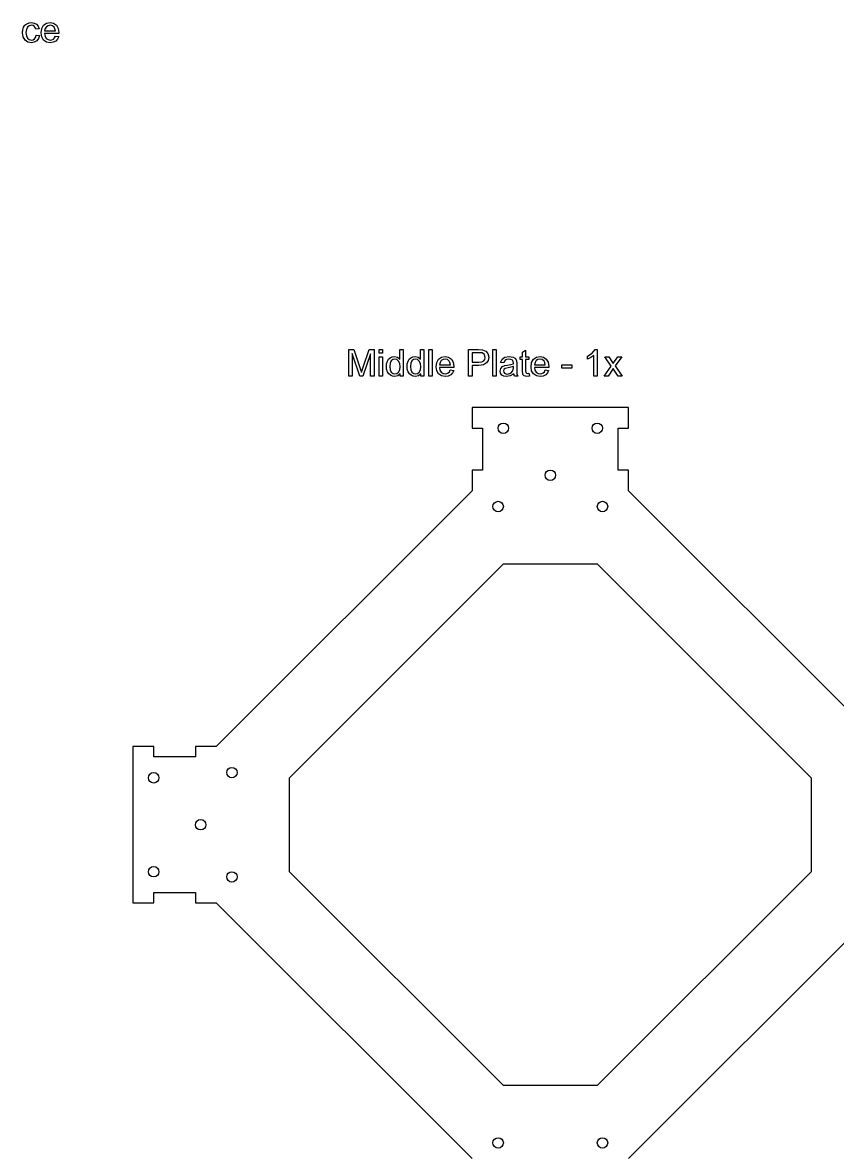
# Model space of a CAD drawing. Extents: x -940 to 1, y 296 to 900.
# Drawn here: x -689.2 to -441.3, y 554 to 898.2 of the extents above; entities that cross this region are included whole.
import ezdxf

# ---------------------------------------------------------------- set-up
doc = ezdxf.new("R2010")
doc.units = 0

msp = doc.modelspace()

# ---------------------------------------------------------------- linework, layer by layer
at = {"layer": 'Layer 1', "color": 4}
for p, q in [((-689.151389, 895.079885), (-689.072839, 895.968709)), ((-688.968802, 893.783825), (-689.151389, 895.079885)), ((-689.072839, 895.968709), (-688.837191, 896.739041)), ((-688.837191, 896.739041), (-688.441007, 897.361211)), ((-688.441007, 897.361211), (-687.880824, 897.805644)), ((-688.014503, 896.114092), (-688.131635, 895.10743)), ((-688.131635, 895.10743), (-688.018644, 894.089066)), ((-687.663118, 896.807932), (-688.014503, 896.114092)), ((-687.880824, 897.805644), (-687.210416, 898.07228)), ((-687.1243, 897.211005), (-687.663118, 896.807932)), ((-687.210416, 898.07228), (-686.483514, 898.161159)), ((-686.444934, 897.345368), (-687.1243, 897.211005)), ((-686.483514, 898.161159), (-685.616721, 898.040587)), ((-685.985346, 897.270949), (-686.444934, 897.345368)), ((-685.598804, 897.047708), (-685.985346, 897.270949)), ((-685.616721, 898.040587), (-684.923559, 897.678841)), ((-685.301839, 896.677019), (-685.598804, 897.047708)), ((-685.110983, 896.16026), (-685.301839, 896.677019)), ((-684.146347, 896.309076), (-685.110983, 896.16026)), ((-684.923559, 897.678841), (-684.426103, 897.095252)), ((-684.426103, 897.095252), (-684.146347, 896.309076)), ((-683.534518, 895.052312), (-683.344339, 896.364204)), ((-683.346409, 893.783832), (-683.534518, 895.052312)), ((-683.344339, 896.364204), (-682.773816, 897.345368)), ((-682.773816, 897.345368), (-681.900151, 897.957215)), ((-678.143622, 894.848378), (-682.509232, 894.848378)), ((-682.509232, 894.848378), (-682.345254, 893.996737)), ((-682.300466, 896.353187), (-682.454114, 895.66417)), ((-682.454114, 895.66417), (-679.185417, 895.66417)), ((-682.454114, 895.66417), (-682.454114, 895.66417)), ((-682.454114, 895.66417), (-682.454114, 895.66417)), ((-681.938748, 896.887857), (-682.300466, 896.353187)), ((-681.418532, 897.230986), (-681.938748, 896.887857)), ((-681.900151, 897.957215), (-680.80049, 898.161159)), ((-680.789455, 897.345368), (-681.418532, 897.230986)), ((-680.80049, 898.161159), (-679.733877, 897.961346)), ((-680.104572, 897.202052), (-680.789455, 897.345368)), ((-679.560236, 896.772118), (-680.104572, 897.202052)), ((-679.733877, 897.961346), (-678.882254, 897.361906)), ((-679.312205, 896.310462), (-679.560236, 896.772118)), ((-679.185417, 895.66417), (-679.312205, 896.310462)), ((-678.882254, 897.361906), (-678.324152, 896.400036)), ((-678.324152, 896.400036), (-678.138118, 895.112962)), ((-678.138118, 895.112962), (-678.143622, 894.848378)), ((-688.421026, 892.828147), (-688.968802, 893.783825)), ((-687.572856, 892.239043), (-688.421026, 892.828147)), ((-688.018644, 894.089066), (-687.679656, 893.393156)), ((-687.679656, 893.393156), (-687.158752, 892.992153)), ((-686.489017, 892.042666), (-687.572856, 892.239043)), ((-687.158752, 892.992153), (-686.500052, 892.858486)), ((-686.500052, 892.858486), (-685.963989, 892.948049)), ((-685.605013, 892.185301), (-686.489017, 892.042666)), ((-685.963989, 892.948049), (-685.524382, 893.216767)), ((-684.871207, 892.613178), (-685.605013, 892.185301)), ((-685.524382, 893.216767), (-685.204687, 893.671522)), ((-685.204687, 893.671522), (-685.028292, 894.319212)), ((-685.028292, 894.319212), (-684.052649, 894.192409)), ((-685.028292, 894.319212), (-685.028292, 894.319212)), ((-685.028292, 894.319212), (-685.028292, 894.319212)), ((-684.337214, 893.293246), (-684.871207, 892.613178)), ((-684.052649, 894.192409), (-684.337214, 893.293246)), ((-682.782085, 892.833678), (-683.346409, 893.783832)), ((-681.896704, 892.240423), (-682.782085, 892.833678)), ((-682.345254, 893.996737), (-681.963556, 893.371114)), ((-681.963556, 893.371114), (-681.41233, 892.986636)), ((-680.745344, 892.042666), (-681.896704, 892.240423)), ((-681.41233, 892.986636), (-680.73984, 892.858486)), ((-679.816554, 892.166699), (-680.745344, 892.042666)), ((-680.73984, 892.858486), (-680.234109, 892.930138)), ((-680.234109, 892.930138), (-679.808281, 893.145111)), ((-679.069649, 892.538784), (-679.816554, 892.166699)), ((-679.808281, 893.145111), (-679.462404, 893.517182)), ((-679.462404, 893.517182), (-679.196452, 894.060132)), ((-679.196452, 894.060132), (-678.171166, 893.933357)), ((-679.196452, 894.060132), (-679.196452, 894.060132)), ((-679.196452, 894.060132), (-679.196452, 894.060132)), ((-678.517072, 893.135466), (-679.069649, 892.538784)), ((-678.171166, 893.933357), (-678.517072, 893.135466)), ((-589.976722, 790.575), (-589.976722, 798.655812)), ((-589.976722, 798.655812), (-588.36718, 798.655812)), ((-588.36718, 798.655812), (-586.454476, 792.934208)), ((-585.638684, 793.033438), (-583.70391, 798.655812)), ((-583.70391, 798.655812), (-582.265226, 798.655812)), ((-582.265226, 798.655812), (-582.265226, 790.575)), ((-580.650181, 797.514816), (-580.650181, 798.655812)), ((-580.650181, 798.655812), (-579.658, 798.655812)), ((-579.658, 798.655812), (-579.658, 797.514816)), ((-574.410417, 795.756431), (-574.410417, 798.655812)), ((-574.410417, 798.655812), (-573.42374, 798.655812)), ((-573.42374, 798.655812), (-573.42374, 790.575)), ((-568.12657, 795.756431), (-568.12657, 798.655812)), ((-568.12657, 798.655812), (-567.139892, 798.655812)), ((-567.139892, 798.655812), (-567.139892, 790.575)), ((-565.596476, 790.575), (-565.596476, 798.655812)), ((-565.596476, 798.655812), (-564.604295, 798.655812)), ((-564.604295, 798.655812), (-564.604295, 790.575)), ((-553.519368, 790.575), (-553.519368, 798.655812)), ((-553.519368, 798.655812), (-550.471142, 798.655812)), ((-550.471142, 798.655812), (-549.241924, 798.578653)), ((-549.241924, 798.578653), (-548.24424, 798.201068)), ((-546.127573, 790.575), (-546.127573, 798.655812)), ((-546.127573, 798.655812), (-545.135364, 798.655812)), ((-545.135364, 798.655812), (-545.135364, 790.575)), ((-537.126208, 797.878601), (-536.139531, 798.47392)), ((-536.139531, 798.47392), (-536.139531, 796.42891)), ((-515.920962, 797.608514), (-515.039017, 798.688889)), ((-515.039017, 798.688889), (-514.399615, 798.688889)), ((-514.399615, 798.688889), (-514.399615, 790.575)), ((-586.608823, 790.575), (-588.945962, 797.454167)), ((-588.945962, 797.454167), (-588.945962, 790.575)), ((-583.296014, 797.338427), (-585.644188, 790.575)), ((-583.296014, 790.575), (-583.296014, 797.338427)), ((-579.658, 797.514816), (-580.650181, 797.514816)), ((-580.650181, 797.514816), (-580.650181, 797.514816)), ((-580.650181, 790.575), (-580.650181, 796.42891)), ((-580.650181, 796.42891), (-579.658, 796.42891)), ((-579.658, 796.42891), (-579.658, 790.575)), ((-578.427395, 794.332221), (-578.208281, 795.086689)), ((-578.208281, 795.086689), (-577.84311, 795.717142)), ((-577.84311, 795.717142), (-577.331868, 796.180865)), ((-577.036946, 795.199691), (-577.36975, 794.503794)), ((-577.331868, 796.180865), (-576.713128, 796.46611)), ((-576.538796, 795.604846), (-577.036946, 795.199691)), ((-576.713128, 796.46611), (-576.02549, 796.561216)), ((-575.931764, 795.739892), (-576.538796, 795.604846)), ((-576.02549, 796.561216), (-575.082896, 796.33795)), ((-575.307523, 795.599328), (-575.931764, 795.739892)), ((-574.790768, 795.177649), (-575.307523, 795.599328)), ((-575.082896, 796.33795), (-574.410417, 795.756431)), ((-574.443486, 794.455556), (-574.790768, 795.177649)), ((-572.143548, 794.332221), (-571.924434, 795.086689)), ((-571.924434, 795.086689), (-571.559249, 795.717142)), ((-571.559249, 795.717142), (-571.047993, 796.180865)), ((-570.753099, 795.199691), (-571.085902, 794.503794)), ((-571.047993, 796.180865), (-570.429263, 796.46611)), ((-570.254938, 795.604846), (-570.753099, 795.199691)), ((-570.429263, 796.46611), (-569.741614, 796.561216)), ((-569.647917, 795.739892), (-570.254938, 795.604846)), ((-569.741614, 796.561216), (-568.799049, 796.33795)), ((-569.023662, 795.599328), (-569.647917, 795.739892)), ((-568.506892, 795.177649), (-569.023662, 795.599328)), ((-568.799049, 796.33795), (-568.12657, 795.756431)), ((-568.159635, 794.455556), (-568.506892, 795.177649)), ((-563.20145, 794.764233), (-562.630941, 795.745396)), ((-562.630941, 795.745396), (-561.757262, 796.357246)), ((-561.795845, 795.287885), (-562.157587, 794.753215)), ((-561.275653, 795.631015), (-561.795845, 795.287885)), ((-561.757262, 796.357246), (-560.657587, 796.561216)), ((-560.64658, 795.745396), (-561.275653, 795.631015)), ((-560.657587, 796.561216), (-559.590998, 796.361378)), ((-559.961687, 795.60208), (-560.64658, 795.745396)), ((-559.417361, 795.172146), (-559.961687, 795.60208)), ((-559.590998, 796.361378), (-558.739379, 795.761934)), ((-559.169309, 794.710501), (-559.417361, 795.172146)), ((-558.739379, 795.761934), (-558.181274, 794.800064)), ((-550.382948, 797.702212), (-552.45, 797.702212)), ((-552.45, 797.702212), (-552.45, 794.813837)), ((-549.385236, 797.630556), (-550.382948, 797.702212)), ((-549.474827, 794.910307), (-548.889146, 795.199691)), ((-548.709991, 797.153769), (-549.385236, 797.630556)), ((-548.889146, 795.199691), (-548.562562, 795.664095)), ((-548.453677, 796.285597), (-548.709991, 797.153769)), ((-548.562562, 795.664095), (-548.453677, 796.285597)), ((-548.24424, 798.201068), (-547.59654, 797.42109)), ((-547.515253, 795.36713), (-548.007201, 794.574061)), ((-547.59654, 797.42109), (-547.35126, 796.318674)), ((-547.35126, 796.318674), (-547.515253, 795.36713)), ((-543.75733, 794.758719), (-543.321889, 795.7647)), ((-543.321889, 795.7647), (-542.445448, 796.354488)), ((-542.583931, 795.154909), (-542.787191, 794.626441)), ((-542.293866, 795.494613), (-542.583931, 795.154909)), ((-542.445448, 796.354488), (-541.117, 796.561216)), ((-541.868734, 795.678573), (-542.293866, 795.494613)), ((-541.26034, 795.739892), (-541.868734, 795.678573)), ((-540.603006, 795.655825), (-541.26034, 795.739892)), ((-541.117, 796.561216), (-539.898816, 796.384827)), ((-540.130351, 795.403653), (-540.603006, 795.655825)), ((-539.919506, 795.06602), (-540.130351, 795.403653)), ((-539.849229, 794.549253), (-539.919506, 795.06602)), ((-539.898816, 796.384827), (-539.209798, 795.941089)), ((-539.209798, 795.941089), (-538.901132, 795.265844)), ((-538.901132, 795.265844), (-538.851517, 794.350823)), ((-537.853834, 795.657201), (-537.853834, 796.42891)), ((-537.853834, 796.42891), (-537.126208, 796.42891)), ((-537.126208, 795.657201), (-537.853834, 795.657201)), ((-537.126208, 796.42891), (-537.126208, 797.878601)), ((-537.126208, 792.289274), (-537.126208, 795.657201)), ((-536.139531, 796.42891), (-535.141847, 796.42891)), ((-535.141847, 795.657201), (-536.139531, 795.657201)), ((-536.139531, 795.657201), (-536.139531, 792.234156)), ((-535.141847, 796.42891), (-535.141847, 795.657201)), ((-534.317773, 794.764233), (-533.747274, 795.745396)), ((-533.747274, 795.745396), (-532.873596, 796.357246)), ((-532.912179, 795.287885), (-533.273921, 794.753215)), ((-532.391962, 795.631015), (-532.912179, 795.287885)), ((-532.873596, 796.357246), (-531.77392, 796.561216)), ((-531.762885, 795.745396), (-532.391962, 795.631015)), ((-531.77392, 796.561216), (-530.707318, 796.361378)), ((-531.078013, 795.60208), (-531.762885, 795.745396)), ((-530.533666, 795.172146), (-531.078013, 795.60208)), ((-530.707318, 796.361378), (-529.855684, 795.761934)), ((-530.285635, 794.710501), (-530.533666, 795.172146)), ((-529.855684, 795.761934), (-529.297582, 794.800064)), ((-517.376184, 796.660417), (-515.920962, 797.608514)), ((-517.376184, 795.701313), (-517.376184, 796.660417)), ((-516.331623, 796.213941), (-517.376184, 795.701313)), ((-515.391795, 796.897455), (-516.331623, 796.213941)), ((-515.391795, 790.575), (-515.391795, 796.897455)), ((-510.100128, 793.617722), (-512.078986, 796.42891)), ((-512.078986, 796.42891), (-510.83876, 796.42891)), ((-510.83876, 796.42891), (-509.940278, 795.056378)), ((-509.940278, 795.056378), (-509.532382, 794.400438)), ((-509.532382, 794.400438), (-509.085906, 795.045372)), ((-509.085906, 795.045372), (-508.099229, 796.42891)), ((-506.914094, 796.42891), (-508.937062, 793.67284)), ((-508.099229, 796.42891), (-506.914094, 796.42891)), ((-586.454476, 792.934208), (-586.068622, 791.738066)), ((-586.068622, 791.738066), (-585.638684, 793.033438)), ((-578.500438, 793.496452), (-578.427395, 794.332221)), ((-578.419817, 792.64964), (-578.500438, 793.496452)), ((-578.17797, 791.906186), (-578.419817, 792.64964)), ((-577.789372, 791.290895), (-578.17797, 791.906186)), ((-577.36975, 794.503794), (-577.480684, 793.496452)), ((-577.480684, 793.496452), (-577.362172, 792.513895)), ((-577.480684, 793.496452), (-577.480684, 793.496452)), ((-577.480684, 793.496452), (-577.480684, 793.496452)), ((-577.362172, 792.513895), (-577.006635, 791.815226)), ((-577.006635, 791.815226), (-576.489872, 791.397688)), ((-575.286163, 791.39149), (-574.782498, 791.790446)), ((-574.782498, 791.790446), (-574.441426, 792.462234)), ((-574.327726, 793.41376), (-574.443486, 794.455556)), ((-574.441426, 792.462234), (-574.327726, 793.41376)), ((-572.21659, 793.496452), (-572.143548, 794.332221)), ((-572.13597, 792.64964), (-572.21659, 793.496452)), ((-571.894123, 791.906186), (-572.13597, 792.64964)), ((-571.505521, 791.290895), (-571.894123, 791.906186)), ((-571.085902, 794.503794), (-571.196837, 793.496452)), ((-571.196837, 793.496452), (-571.078325, 792.513895)), ((-571.196837, 793.496452), (-571.196837, 793.496452)), ((-571.196837, 793.496452), (-571.196837, 793.496452)), ((-571.078325, 792.513895), (-570.722788, 791.815226)), ((-570.722788, 791.815226), (-570.206025, 791.397688)), ((-569.002312, 791.39149), (-568.498623, 791.790446)), ((-568.498623, 791.790446), (-568.157565, 792.462234)), ((-568.043878, 793.41376), (-568.159635, 794.455556)), ((-568.157565, 792.462234), (-568.043878, 793.41376)), ((-563.391614, 793.45234), (-563.20145, 794.764233)), ((-563.20352, 792.183861), (-563.391614, 793.45234)), ((-562.63921, 791.233707), (-563.20352, 792.183861)), ((-558.000747, 793.248406), (-562.366358, 793.248406)), ((-562.366358, 793.248406), (-562.202376, 792.396766)), ((-562.157587, 794.753215), (-562.31124, 794.064198)), ((-562.31124, 794.064198), (-559.042542, 794.064198)), ((-562.31124, 794.064198), (-562.31124, 794.064198)), ((-562.31124, 794.064198), (-562.31124, 794.064198)), ((-562.202376, 792.396766), (-561.820653, 791.771142)), ((-561.820653, 791.771142), (-561.269452, 791.386675)), ((-560.091223, 791.330167), (-559.665406, 791.545139)), ((-559.665406, 791.545139), (-559.319525, 791.91721)), ((-559.319525, 791.91721), (-559.053548, 792.46016)), ((-559.042542, 794.064198), (-559.169309, 794.710501)), ((-559.053548, 792.46016), (-558.028292, 792.333386)), ((-559.053548, 792.46016), (-559.053548, 792.46016)), ((-559.053548, 792.46016), (-559.053548, 792.46016)), ((-558.374197, 791.535505), (-558.926774, 790.938813)), ((-558.028292, 792.333386), (-558.374197, 791.535505)), ((-558.181274, 794.800064), (-557.995215, 793.51299)), ((-557.995215, 793.51299), (-558.000747, 793.248406)), ((-552.45, 794.813837), (-550.360906, 794.813837)), ((-552.45, 794.813837), (-552.45, 794.813837)), ((-550.377445, 793.860236), (-552.45, 793.860236)), ((-552.45, 793.860236), (-552.45, 790.575)), ((-548.92774, 794.038692), (-550.377445, 793.860236)), ((-550.360906, 794.813837), (-549.474827, 794.910307)), ((-548.007201, 794.574061), (-548.92774, 794.038692)), ((-543.928215, 792.118417), (-543.732522, 792.903898)), ((-543.798675, 791.450753), (-543.928215, 792.118417)), ((-542.787191, 794.626441), (-543.75733, 794.758719)), ((-543.732522, 792.903898), (-543.219894, 793.47441)), ((-543.219894, 793.47441), (-542.506069, 793.799615)), ((-542.732073, 792.617245), (-542.869882, 792.145962)), ((-542.869882, 792.145962), (-542.794779, 791.782167)), ((-542.794779, 791.782167), (-542.569456, 791.484518)), ((-542.340715, 792.939712), (-542.732073, 792.617245)), ((-542.569456, 791.484518), (-542.199463, 791.28608)), ((-542.506069, 793.799615), (-541.624125, 793.94843)), ((-541.475309, 793.138142), (-542.340715, 792.939712)), ((-541.624125, 793.94843), (-539.854733, 794.290202)), ((-539.854733, 793.51299), (-541.475309, 793.138142)), ((-540.670524, 791.470717), (-540.014583, 792.156997)), ((-540.014583, 792.156997), (-539.854733, 793.149177)), ((-539.854733, 794.290202), (-539.849229, 794.549253)), ((-539.854733, 793.149177), (-539.854733, 793.51299)), ((-539.854733, 793.51299), (-539.854733, 793.51299)), ((-538.851517, 794.350823), (-538.851517, 793.027906)), ((-538.851517, 793.027906), (-538.78813, 791.277818)), ((-537.004937, 791.117939), (-537.126208, 792.289274)), ((-536.139531, 792.234156), (-536.087179, 791.688451)), ((-536.087179, 791.688451), (-535.916293, 791.495524)), ((-535.916293, 791.495524), (-535.577288, 791.423868)), ((-534.507948, 793.45234), (-534.317773, 794.764233)), ((-534.319843, 792.183861), (-534.507948, 793.45234)), ((-533.755544, 791.233707), (-534.319843, 792.183861)), ((-529.117052, 793.248406), (-533.482691, 793.248406)), ((-533.482691, 793.248406), (-533.318699, 792.396766)), ((-533.273921, 794.753215), (-533.427573, 794.064198)), ((-533.427573, 794.064198), (-530.158847, 794.064198)), ((-533.427573, 794.064198), (-533.427573, 794.064198)), ((-533.427573, 794.064198), (-533.427573, 794.064198)), ((-533.318699, 792.396766), (-532.936986, 791.771142)), ((-532.936986, 791.771142), (-532.38576, 791.386675)), ((-531.207543, 791.330167), (-530.78174, 791.545139)), ((-530.78174, 791.545139), (-530.435848, 791.91721)), ((-530.435848, 791.91721), (-530.169882, 792.46016)), ((-530.158847, 794.064198), (-530.285635, 794.710501)), ((-530.169882, 792.46016), (-529.144625, 792.333386)), ((-530.169882, 792.46016), (-530.169882, 792.46016)), ((-530.169882, 792.46016), (-530.169882, 792.46016)), ((-529.49051, 791.535505), (-530.043108, 790.938813)), ((-529.144625, 792.333386), (-529.49051, 791.535505)), ((-529.297582, 794.800064), (-529.111549, 793.51299)), ((-529.111549, 793.51299), (-529.117052, 793.248406)), ((-525.148302, 793.000361), (-525.148302, 793.998045)), ((-525.148302, 793.998045), (-522.100076, 793.998045)), ((-522.100076, 793.000361), (-525.148302, 793.000361)), ((-525.148302, 793.000361), (-525.148302, 793.000361)), ((-522.100076, 793.998045), (-522.100076, 793.000361)), ((-512.238837, 790.575), (-510.100128, 793.617722)), ((-509.499306, 792.884594), (-511.037191, 790.575)), ((-509.179604, 792.394007), (-509.499306, 792.884594)), ((-507.977958, 790.575), (-509.179604, 792.394007)), ((-508.937062, 793.67284), (-506.759774, 790.575)), ((-588.945962, 790.575), (-589.976722, 790.575)), ((-589.976722, 790.575), (-589.976722, 790.575)), ((-585.644188, 790.575), (-586.608823, 790.575)), ((-582.265226, 790.575), (-583.296014, 790.575)), ((-579.658, 790.575), (-580.650181, 790.575)), ((-580.650181, 790.575), (-580.650181, 790.575)), ((-577.268481, 790.828577), (-577.789372, 791.290895)), ((-576.653177, 790.539182), (-577.268481, 790.828577)), ((-575.981378, 790.442722), (-576.653177, 790.539182)), ((-576.489872, 791.397688), (-575.887681, 791.258514)), ((-575.031905, 790.660446), (-575.981378, 790.442722)), ((-575.887681, 791.258514), (-575.286163, 791.39149)), ((-574.344264, 791.313632), (-575.031905, 790.660446)), ((-574.344264, 790.575), (-574.344264, 791.313632)), ((-573.42374, 790.575), (-574.344264, 790.575)), ((-574.344264, 790.575), (-574.344264, 790.575)), ((-570.984606, 790.828577), (-571.505521, 791.290895)), ((-570.369315, 790.539182), (-570.984606, 790.828577)), ((-569.697531, 790.442722), (-570.369315, 790.539182)), ((-570.206025, 791.397688), (-569.603834, 791.258514)), ((-568.748058, 790.660446), (-569.697531, 790.442722)), ((-569.603834, 791.258514), (-569.002312, 791.39149)), ((-568.060417, 791.313632), (-568.748058, 790.660446)), ((-568.060417, 790.575), (-568.060417, 791.313632)), ((-567.139892, 790.575), (-568.060417, 790.575)), ((-568.060417, 790.575), (-568.060417, 790.575)), ((-564.604295, 790.575), (-565.596476, 790.575)), ((-565.596476, 790.575), (-565.596476, 790.575)), ((-561.753829, 790.640465), (-562.63921, 791.233707)), ((-560.602469, 790.442722), (-561.753829, 790.640465)), ((-561.269452, 791.386675), (-560.596965, 791.258514)), ((-559.673679, 790.566741), (-560.602469, 790.442722)), ((-560.596965, 791.258514), (-560.091223, 791.330167)), ((-558.926774, 790.938813), (-559.673679, 790.566741)), ((-552.45, 790.575), (-553.519368, 790.575)), ((-553.519368, 790.575), (-553.519368, 790.575)), ((-545.135364, 790.575), (-546.127573, 790.575)), ((-546.127573, 790.575), (-546.127573, 790.575)), ((-543.410055, 790.914005), (-543.798675, 791.450753)), ((-542.780305, 790.56054), (-543.410055, 790.914005)), ((-541.927288, 790.442722), (-542.780305, 790.56054)), ((-542.199463, 791.28608), (-541.690278, 791.219934)), ((-540.833141, 790.63565), (-541.927288, 790.442722)), ((-541.690278, 791.219934), (-540.670524, 791.470717)), ((-539.772042, 791.297094), (-540.833141, 790.63565)), ((-539.573611, 790.575), (-539.772042, 791.297094)), ((-539.772042, 791.297094), (-539.772042, 791.297094)), ((-539.772042, 791.297094), (-539.772042, 791.297094)), ((-538.537319, 790.575), (-539.573611, 790.575)), ((-538.78813, 791.277818), (-538.537319, 790.575)), ((-536.586035, 790.668698), (-537.004937, 791.117939)), ((-535.748174, 790.49784), (-536.586035, 790.668698)), ((-534.998535, 790.586035), (-535.748174, 790.49784)), ((-535.577288, 791.423868), (-535.141847, 791.462448)), ((-535.141847, 791.462448), (-534.998535, 790.586035)), ((-535.141847, 791.462448), (-535.141847, 791.462448)), ((-535.141847, 791.462448), (-535.141847, 791.462448)), ((-532.870142, 790.640465), (-533.755544, 791.233707)), ((-531.718802, 790.442722), (-532.870142, 790.640465)), ((-532.38576, 791.386675), (-531.713271, 791.258514)), ((-530.790002, 790.566741), (-531.718802, 790.442722)), ((-531.713271, 791.258514), (-531.207543, 791.330167)), ((-530.043108, 790.938813), (-530.790002, 790.566741)), ((-514.399615, 790.575), (-515.391795, 790.575)), ((-514.399615, 790.575), (-514.399615, 790.575)), ((-511.037191, 790.575), (-512.238837, 790.575)), ((-512.238837, 790.575), (-512.238837, 790.575)), ((-506.759774, 790.575), (-507.977958, 790.575)), ((-552.45, 781.05), (-552.45, 774.7)), ((-504.825, 781.05), (-552.45, 781.05)), ((-552.45, 781.05), (-552.45, 781.05)), ((-504.825, 774.7), (-504.825, 781.05)), ((-552.45, 774.7), (-549.275, 774.7)), ((-549.275, 774.7), (-549.275, 762)), ((-544.5125, 774.7), (-544.387683, 775.317748)), ((-544.387683, 774.082268), (-544.5125, 774.7)), ((-544.387683, 775.317748), (-544.047362, 775.822373)), ((-544.047362, 775.822373), (-543.542736, 776.162687)), ((-543.542736, 776.162687), (-542.925, 776.2875)), ((-542.925, 776.2875), (-542.307264, 776.162695)), ((-542.925, 776.2875), (-542.925, 776.2875)), ((-542.307264, 776.162695), (-541.802637, 775.822373)), ((-541.802637, 775.822373), (-541.462317, 775.31774)), ((-541.462317, 775.31774), (-541.3375, 774.7)), ((-541.3375, 774.7), (-541.462317, 774.082276)), ((-515.9375, 774.7), (-515.812683, 775.317748)), ((-515.812683, 774.082268), (-515.9375, 774.7)), ((-515.812683, 775.317748), (-515.472362, 775.822373)), ((-515.472362, 775.822373), (-514.967736, 776.162687)), ((-514.967736, 776.162687), (-514.35, 776.2875)), ((-514.35, 776.2875), (-513.732264, 776.162695)), ((-514.35, 776.2875), (-514.35, 776.2875)), ((-513.732264, 776.162695), (-513.227637, 775.822373)), ((-513.227637, 775.822373), (-512.887317, 775.31774)), ((-512.887317, 775.31774), (-512.7625, 774.7)), ((-512.7625, 774.7), (-512.887317, 774.082276)), ((-508, 762), (-508, 774.7)), ((-508, 774.7), (-504.825, 774.7)), ((-544.047362, 773.577648), (-544.387683, 774.082268)), ((-543.542736, 773.237329), (-544.047362, 773.577648)), ((-542.925, 773.1125), (-543.542736, 773.237329)), ((-542.307264, 773.237321), (-542.925, 773.1125)), ((-541.802637, 773.577648), (-542.307264, 773.237321)), ((-541.462317, 774.082276), (-541.802637, 773.577648)), ((-515.472362, 773.577648), (-515.812683, 774.082268)), ((-514.967736, 773.237329), (-515.472362, 773.577648)), ((-514.35, 773.1125), (-514.967736, 773.237329)), ((-513.732264, 773.237321), (-514.35, 773.1125)), ((-513.227637, 773.577648), (-513.732264, 773.237321)), ((-512.887317, 774.082276), (-513.227637, 773.577648)), ((-549.275, 762), (-552.45, 762)), ((-552.45, 762), (-552.45, 755.65)), ((-530.225, 760.4125), (-530.100183, 761.030248)), ((-530.100183, 761.030248), (-529.759863, 761.534873)), ((-529.759863, 761.534873), (-529.255236, 761.875187)), ((-529.255236, 761.875187), (-528.6375, 762)), ((-528.6375, 762), (-528.019764, 761.875195)), ((-528.6375, 762), (-528.6375, 762)), ((-528.019764, 761.875195), (-527.515137, 761.534873)), ((-527.515137, 761.534873), (-527.174817, 761.03024)), ((-527.174817, 761.03024), (-527.05, 760.4125)), ((-504.825, 762), (-508, 762)), ((-504.825, 755.65), (-504.825, 762)), ((-530.100183, 759.794768), (-530.225, 760.4125)), ((-529.759863, 759.290148), (-530.100183, 759.794768)), ((-529.255236, 758.949829), (-529.759863, 759.290148)), ((-528.6375, 758.825), (-529.255236, 758.949829)), ((-528.019764, 758.949821), (-528.6375, 758.825)), ((-527.515137, 759.290148), (-528.019764, 758.949821)), ((-527.174817, 759.794776), (-527.515137, 759.290148)), ((-527.05, 760.4125), (-527.174817, 759.794776)), ((-552.45, 755.65), (-630.2375, 677.8625)), ((-427.0375, 677.8625), (-504.825, 755.65)), ((-546.1, 750.8875), (-545.975183, 751.505248)), ((-545.975183, 750.269768), (-546.1, 750.8875)), ((-545.975183, 751.505248), (-545.634863, 752.009873)), ((-545.634863, 749.765148), (-545.975183, 750.269768)), ((-545.634863, 752.009873), (-545.130236, 752.350187)), ((-545.130236, 752.350187), (-544.5125, 752.475)), ((-544.5125, 752.475), (-543.894764, 752.350195)), ((-544.5125, 752.475), (-544.5125, 752.475)), ((-543.894764, 752.350195), (-543.390137, 752.009873)), ((-543.390137, 752.009873), (-543.049817, 751.50524)), ((-543.049817, 750.269776), (-543.390137, 749.765148)), ((-543.049817, 751.50524), (-542.925, 750.8875)), ((-542.925, 750.8875), (-543.049817, 750.269776)), ((-514.35, 750.8875), (-514.225183, 751.505248)), ((-514.225183, 750.269768), (-514.35, 750.8875)), ((-514.225183, 751.505248), (-513.884863, 752.009873)), ((-513.884863, 749.765148), (-514.225183, 750.269768)), ((-513.884863, 752.009873), (-513.380236, 752.350187)), ((-513.380236, 752.350187), (-512.7625, 752.475)), ((-512.7625, 752.475), (-512.144764, 752.350195)), ((-512.7625, 752.475), (-512.7625, 752.475)), ((-512.144764, 752.350195), (-511.640137, 752.009873)), ((-511.640137, 752.009873), (-511.299817, 751.50524)), ((-511.299817, 750.269776), (-511.640137, 749.765148)), ((-511.299817, 751.50524), (-511.175, 750.8875)), ((-511.175, 750.8875), (-511.299817, 750.269776)), ((-545.130236, 749.424829), (-545.634863, 749.765148)), ((-544.5125, 749.3), (-545.130236, 749.424829)), ((-543.894764, 749.424821), (-544.5125, 749.3)), ((-543.390137, 749.765148), (-543.894764, 749.424821)), ((-513.380236, 749.424829), (-513.884863, 749.765148)), ((-512.7625, 749.3), (-513.380236, 749.424829)), ((-512.144764, 749.424821), (-512.7625, 749.3)), ((-511.640137, 749.765148), (-512.144764, 749.424821)), ((-608.0125, 668.3375), (-542.925, 733.425)), ((-542.925, 733.425), (-514.35, 733.425)), ((-542.925, 733.425), (-542.925, 733.425)), ((-514.35, 733.425), (-449.2625, 668.3375)), ((-649.2875, 677.8625), (-655.6375, 677.8625)), ((-655.6375, 677.8625), (-655.6375, 630.2375)), ((-649.2875, 674.6875), (-649.2875, 677.8625)), ((-636.5875, 674.6875), (-649.2875, 674.6875)), ((-630.2375, 677.8625), (-636.5875, 677.8625)), ((-636.5875, 677.8625), (-636.5875, 674.6875)), ((-626.937683, 670.542736), (-626.597362, 671.047362)), ((-626.597362, 671.047362), (-626.092736, 671.387683)), ((-626.092736, 671.387683), (-625.475, 671.5125)), ((-625.475, 671.5125), (-624.857264, 671.387683)), ((-625.475, 671.5125), (-625.475, 671.5125)), ((-624.857264, 671.387683), (-624.352637, 671.047362)), ((-624.352637, 671.047362), (-624.012317, 670.542736)), ((-650.875, 668.3375), (-650.750183, 668.955236)), ((-650.750183, 667.719764), (-650.875, 668.3375)), ((-650.750183, 668.955236), (-650.409862, 669.459862)), ((-650.409862, 667.215137), (-650.750183, 667.719764)), ((-650.409862, 669.459862), (-649.905236, 669.800183)), ((-649.905236, 669.800183), (-649.2875, 669.925)), ((-649.2875, 669.925), (-648.669764, 669.800183)), ((-649.2875, 669.925), (-649.2875, 669.925)), ((-648.669764, 669.800183), (-648.165137, 669.459862)), ((-648.165137, 669.459862), (-647.824817, 668.955236)), ((-647.824817, 667.719764), (-648.165137, 667.215137)), ((-647.824817, 668.955236), (-647.7, 668.3375)), ((-647.7, 668.3375), (-647.824817, 667.719764)), ((-627.0625, 669.925), (-626.937683, 670.542736)), ((-626.937683, 669.307264), (-627.0625, 669.925)), ((-626.597362, 668.802637), (-626.937683, 669.307264)), ((-626.092736, 668.462317), (-626.597362, 668.802637)), ((-625.475, 668.3375), (-626.092736, 668.462317)), ((-624.857264, 668.462317), (-625.475, 668.3375)), ((-624.352637, 668.802637), (-624.857264, 668.462317)), ((-624.012317, 669.307264), (-624.352637, 668.802637)), ((-624.012317, 670.542736), (-623.8875, 669.925)), ((-623.8875, 669.925), (-624.012317, 669.307264)), ((-608.0125, 639.7625), (-608.0125, 668.3375)), ((-449.2625, 668.3375), (-449.2625, 639.7625)), ((-649.905236, 666.874817), (-650.409862, 667.215137)), ((-649.2875, 666.75), (-649.905236, 666.874817)), ((-648.669764, 666.874817), (-649.2875, 666.75)), ((-648.165137, 667.215137), (-648.669764, 666.874817)), ((-636.5875, 654.05), (-636.462683, 654.667736)), ((-636.462683, 653.432264), (-636.5875, 654.05)), ((-636.462683, 654.667736), (-636.122363, 655.172362)), ((-636.122363, 655.172362), (-635.617736, 655.512683)), ((-635.617736, 655.512683), (-635, 655.6375)), ((-635, 655.6375), (-634.382264, 655.512683)), ((-635, 655.6375), (-635, 655.6375)), ((-634.382264, 655.512683), (-633.877637, 655.172362)), ((-633.877637, 655.172362), (-633.537317, 654.667736)), ((-633.537317, 654.667736), (-633.4125, 654.05)), ((-633.4125, 654.05), (-633.537317, 653.432264)), ((-636.122363, 652.927637), (-636.462683, 653.432264)), ((-635.617736, 652.587317), (-636.122363, 652.927637)), ((-635, 652.4625), (-635.617736, 652.587317)), ((-634.382264, 652.587317), (-635, 652.4625)), ((-633.877637, 652.927637), (-634.382264, 652.587317)), ((-633.537317, 653.432264), (-633.877637, 652.927637)), ((-650.875, 639.7625), (-650.750183, 640.380236)), ((-650.750183, 640.380236), (-650.409862, 640.884862)), ((-650.409862, 640.884862), (-649.905236, 641.225183)), ((-649.905236, 641.225183), (-649.2875, 641.35)), ((-649.2875, 641.35), (-648.669764, 641.225183)), ((-649.2875, 641.35), (-649.2875, 641.35)), ((-648.669764, 641.225183), (-648.165137, 640.884862)), ((-648.165137, 640.884862), (-647.824817, 640.380236)), ((-647.824817, 640.380236), (-647.7, 639.7625)), ((-650.750183, 639.144764), (-650.875, 639.7625)), ((-650.409862, 638.640137), (-650.750183, 639.144764)), ((-649.905236, 638.299817), (-650.409862, 638.640137)), ((-649.2875, 638.175), (-649.905236, 638.299817)), ((-648.669764, 638.299817), (-649.2875, 638.175)), ((-648.165137, 638.640137), (-648.669764, 638.299817)), ((-647.824817, 639.144764), (-648.165137, 638.640137)), ((-647.7, 639.7625), (-647.824817, 639.144764)), ((-627.0625, 638.175), (-626.937683, 638.792736)), ((-626.937683, 637.557264), (-627.0625, 638.175)), ((-626.937683, 638.792736), (-626.597362, 639.297362)), ((-626.597362, 637.052637), (-626.937683, 637.557264)), ((-626.597362, 639.297362), (-626.092736, 639.637683)), ((-626.092736, 636.712317), (-626.597362, 637.052637)), ((-626.092736, 639.637683), (-625.475, 639.7625)), ((-625.475, 636.5875), (-626.092736, 636.712317)), ((-625.475, 639.7625), (-624.857264, 639.637683)), ((-625.475, 639.7625), (-625.475, 639.7625)), ((-624.857264, 636.712317), (-625.475, 636.5875)), ((-624.857264, 639.637683), (-624.352637, 639.297362)), ((-624.352637, 637.052637), (-624.857264, 636.712317)), ((-624.352637, 639.297362), (-624.012317, 638.792736)), ((-624.012317, 637.557264), (-624.352637, 637.052637)), ((-624.012317, 638.792736), (-623.8875, 638.175)), ((-623.8875, 638.175), (-624.012317, 637.557264)), ((-542.925, 574.675006), (-608.0125, 639.7625)), ((-449.2625, 639.7625), (-514.35, 574.675006)), ((-649.2875, 630.2375), (-649.2875, 633.4125)), ((-649.2875, 633.4125), (-636.5875, 633.4125)), ((-636.5875, 633.4125), (-636.5875, 630.2375)), ((-655.6375, 630.2375), (-649.2875, 630.2375)), ((-636.5875, 630.2375), (-630.2375, 630.2375)), ((-630.2375, 630.2375), (-552.45, 552.449994)), ((-504.825, 552.449994), (-427.0375, 630.2375)), ((-514.35, 574.675006), (-542.925, 574.675006)), ((-546.1, 557.212506), (-545.975183, 557.830242)), ((-545.975183, 557.830242), (-545.634863, 558.334868)), ((-545.634863, 558.334868), (-545.130236, 558.675188)), ((-545.130236, 558.675188), (-544.5125, 558.800006)), ((-544.5125, 558.800006), (-543.894764, 558.675188)), ((-544.5125, 558.800006), (-544.5125, 558.800006)), ((-543.894764, 558.675188), (-543.390137, 558.334868)), ((-543.390137, 558.334868), (-543.049817, 557.830242)), ((-543.049817, 557.830242), (-542.925, 557.212506)), ((-514.35, 557.212506), (-514.225183, 557.830242)), ((-514.225183, 557.830242), (-513.884863, 558.334868)), ((-513.884863, 558.334868), (-513.380236, 558.675188)), ((-513.380236, 558.675188), (-512.7625, 558.800006)), ((-512.7625, 558.800006), (-512.144764, 558.675188)), ((-512.7625, 558.800006), (-512.7625, 558.800006)), ((-512.144764, 558.675188), (-511.640137, 558.334868)), ((-511.640137, 558.334868), (-511.299817, 557.830242)), ((-511.299817, 557.830242), (-511.175, 557.212506)), ((-545.975183, 556.59477), (-546.1, 557.212506)), ((-545.634863, 556.090143), (-545.975183, 556.59477)), ((-545.130236, 555.749823), (-545.634863, 556.090143)), ((-544.5125, 555.625006), (-545.130236, 555.749823)), ((-543.894764, 555.749823), (-544.5125, 555.625006)), ((-543.390137, 556.090143), (-543.894764, 555.749823)), ((-543.049817, 556.59477), (-543.390137, 556.090143)), ((-542.925, 557.212506), (-543.049817, 556.59477)), ((-514.225183, 556.59477), (-514.35, 557.212506)), ((-513.884863, 556.090143), (-514.225183, 556.59477)), ((-513.380236, 555.749823), (-513.884863, 556.090143)), ((-512.7625, 555.625006), (-513.380236, 555.749823)), ((-512.144764, 555.749823), (-512.7625, 555.625006)), ((-511.640137, 556.090143), (-512.144764, 555.749823)), ((-511.299817, 556.59477), (-511.640137, 556.090143)), ((-511.175, 557.212506), (-511.299817, 556.59477))]:
    msp.add_line(p, q, dxfattribs=at)

doc.saveas('drawing.dxf')
